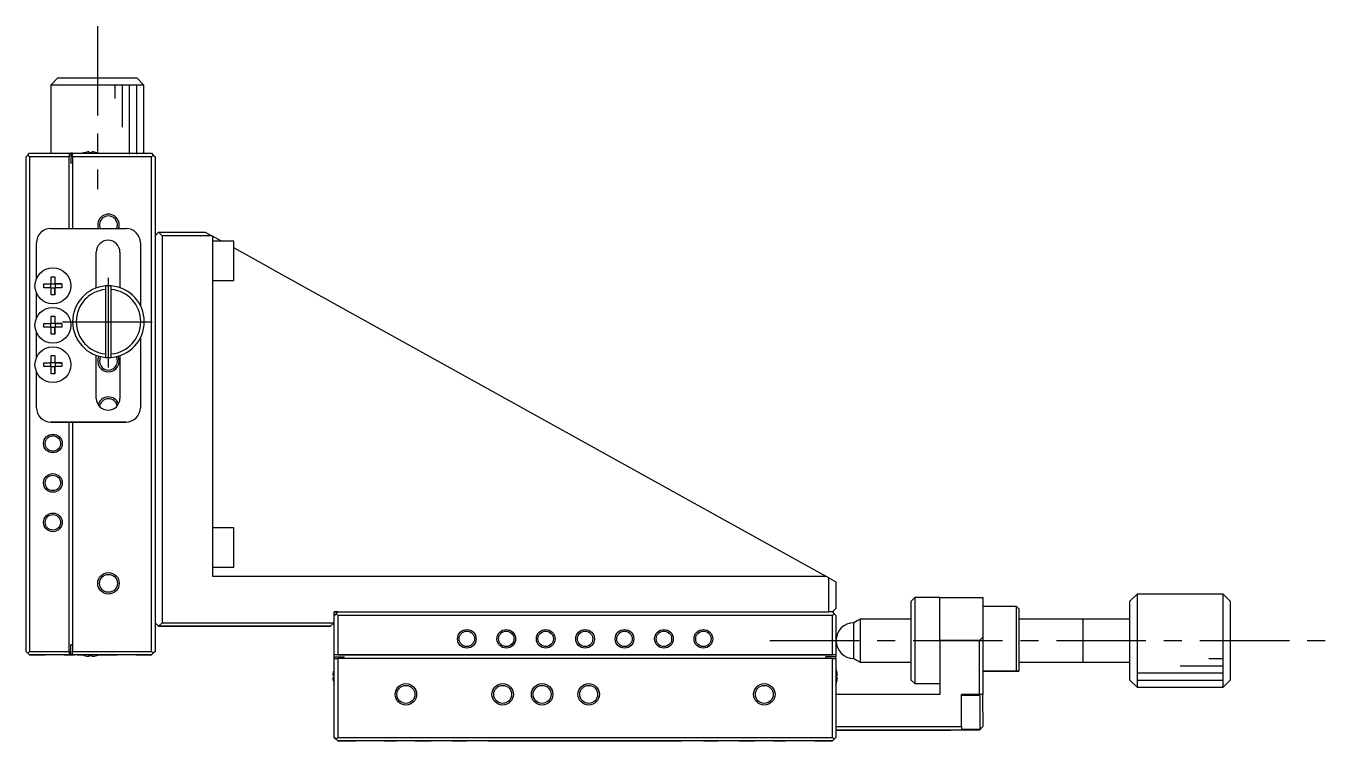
# Model space of a CAD drawing. Extents: x -260 to 382, y 37 to 524.
# Drawn here: x -259.6 to -78.1, y 237.9 to 337.6 of the extents above; entities that cross this region are included whole.
import ezdxf

# ---------------------------------------------------------------- set-up
doc = ezdxf.new("R2010")
doc.units = 0
doc.header["$LTSCALE"] = 10
doc.linetypes.add('CENTER', pattern=[2, 1.25, -0.25, 0.25, -0.25])
doc.layers.get('0').update_dxf_attribs({"linetype": 'CONTINUOUS'})
doc.layers.add('CENTER', color=1, linetype='CENTER')

msp = doc.modelspace()

# ---------------------------------------------------------------- linework, layer by layer
at = {"color": 7, "linetype": 'CONTINUOUS'}
for p, q in [((-255.179149, 330.393836), (-256.179149, 329.393836)), ((-255.179149, 330.393836), (-249.629338, 330.393836)), ((-249.629338, 330.393836), (-244.179149, 330.393836)), ((-243.179149, 329.393836), (-244.179149, 330.393836)), ((-249.620282, 329.393836), (-256.179149, 329.393836)), ((-256.179149, 329.393836), (-256.179149, 319.893836)), ((-243.179149, 329.393836), (-249.620282, 329.393836)), ((-243.179149, 319.893836), (-243.179149, 329.393836)), ((-259.629149, 319.393836), (-259.379149, 319.643836)), ((-259.379149, 319.643836), (-259.129149, 319.893836)), ((-259.129149, 319.393836), (-259.379149, 319.643836)), ((-259.129149, 319.893836), (-253.629149, 319.893836)), ((-253.629149, 319.893836), (-253.629149, 319.393836)), ((-253.629149, 319.893836), (-253.379149, 319.893836)), ((-253.379149, 319.893836), (-253.379149, 318.493836)), ((-253.129149, 319.893836), (-253.379149, 319.893836)), ((-253.129149, 319.893836), (-242.129149, 319.893836)), ((-253.129149, 319.393836), (-253.129149, 319.893836)), ((-251.515511, 319.963357), (-251.517765, 319.96798)), ((-250.809149, 319.963357), (-250.809149, 320.083695)), ((-250.449149, 319.963357), (-250.809149, 319.963357)), ((-250.449149, 320.083695), (-250.449149, 319.963357)), ((-249.740533, 319.96798), (-249.742788, 319.963357)), ((-242.129149, 319.893836), (-241.879149, 319.643836)), ((-241.879149, 319.643836), (-242.129149, 319.393836)), ((-241.879149, 319.643836), (-241.629149, 319.393836)), ((-259.629149, 250.393836), (-259.629149, 319.393836)), ((-259.129149, 319.393836), (-259.129149, 250.393836)), ((-253.629149, 319.393836), (-259.129149, 319.393836)), ((-253.629149, 309.393836), (-253.629149, 319.393836)), ((-253.129149, 318.493836), (-253.379149, 318.493836)), ((-242.129149, 319.393836), (-253.129149, 319.393836)), ((-253.129149, 319.393836), (-253.129149, 309.393836)), ((-242.129149, 250.393836), (-242.129149, 319.393836)), ((-241.629149, 319.393836), (-241.629149, 250.393836)), ((-256.179149, 309.393836), (-245.679149, 309.393836)), ((-241.129149, 308.893836), (-241.629149, 308.393836)), ((-240.629149, 308.393836), (-241.129149, 308.893836)), ((-241.129149, 308.893836), (-234.629149, 308.893836)), ((-234.629149, 308.893836), (-233.727125, 308.393836)), ((-258.179149, 302.373632), (-258.179149, 307.393836)), ((-243.679149, 307.393836), (-243.679149, 298.673638)), ((-240.629149, 308.393836), (-240.629149, 254.393836)), ((-233.727125, 308.393836), (-240.629149, 308.393836)), ((-233.629149, 308.339527), (-233.727125, 308.393836)), ((-233.629149, 308.339527), (-233.629149, 260.893836)), ((-232.37409, 307.643836), (-233.629149, 308.339527)), ((-230.629149, 307.643836), (-233.629149, 307.643836)), ((-230.629149, 302.143836), (-230.629149, 307.643836)), ((-249.829149, 301.095963), (-249.829149, 306.093836)), ((-246.529149, 306.093836), (-246.529149, 301.130923)), ((-225.629149, 303.905054), (-230.629149, 306.676599)), ((-225.629149, 303.905054), (-148.034857, 260.893836)), ((-257.137739, 301.653836), (-256.139149, 301.653836)), ((-257.137739, 301.133836), (-257.137739, 301.653836)), ((-257.137739, 301.653836), (-256.180524, 301.653836)), ((-256.180524, 301.653836), (-256.139149, 301.653836)), ((-256.180524, 301.133836), (-256.180524, 301.653836)), ((-256.139149, 302.652425), (-255.619149, 302.652425)), ((-256.139149, 301.653836), (-256.139149, 302.652425)), ((-256.139149, 301.695211), (-255.619149, 301.695211)), ((-255.619149, 302.652425), (-255.619149, 301.653836)), ((-255.619149, 302.652425), (-255.619149, 301.695211)), ((-255.619149, 301.695211), (-255.619149, 301.653836)), ((-255.619149, 301.653836), (-254.62056, 301.653836)), ((-255.619149, 301.653836), (-255.577774, 301.653836)), ((-254.62056, 301.653836), (-255.577774, 301.653836)), ((-255.577774, 301.653836), (-255.577774, 301.133836)), ((-254.62056, 301.653836), (-254.62056, 301.133836)), ((-248.529149, 301.37781), (-248.529149, 300.876023)), ((-247.729149, 300.876023), (-247.729149, 301.37781)), ((-247.729149, 291.409861), (-247.729149, 301.37781)), ((-233.629149, 302.143836), (-230.629149, 302.143836)), ((-258.179149, 296.873632), (-258.179149, 300.41404)), ((-256.139149, 301.133836), (-257.137739, 301.133836)), ((-256.139149, 300.135246), (-256.139149, 301.133836)), ((-255.619149, 301.092461), (-256.139149, 301.092461)), ((-255.619149, 300.135246), (-256.139149, 300.135246)), ((-255.619149, 301.133836), (-255.619149, 300.135246)), ((-254.62056, 301.133836), (-255.619149, 301.133836)), ((-255.619149, 301.133836), (-255.619149, 301.092461)), ((-255.619149, 300.135246), (-255.619149, 301.092461)), ((-248.529149, 300.876023), (-248.529149, 291.911649)), ((-247.729149, 291.911649), (-247.729149, 300.876023)), ((-257.137739, 296.153836), (-256.139149, 296.153836)), ((-257.137739, 295.633836), (-257.137739, 296.153836)), ((-257.137739, 296.153836), (-256.180524, 296.153836)), ((-256.180524, 296.153836), (-256.139149, 296.153836)), ((-256.180524, 295.633836), (-256.180524, 296.153836)), ((-256.139149, 297.152425), (-255.619149, 297.152425)), ((-256.139149, 296.153836), (-256.139149, 297.152425)), ((-256.139149, 296.195211), (-255.619149, 296.195211)), ((-255.619149, 297.152425), (-255.619149, 296.153836)), ((-255.619149, 297.152425), (-255.619149, 296.195211)), ((-255.619149, 296.195211), (-255.619149, 296.153836)), ((-255.619149, 296.153836), (-254.62056, 296.153836)), ((-255.619149, 296.153836), (-255.577774, 296.153836)), ((-254.62056, 296.153836), (-255.577774, 296.153836)), ((-255.577774, 296.153836), (-255.577774, 295.633836)), ((-254.62056, 296.153836), (-254.62056, 295.633836)), ((-258.179149, 291.373632), (-258.179149, 294.91404)), ((-256.139149, 295.633836), (-257.137739, 295.633836)), ((-256.139149, 294.635246), (-256.139149, 295.633836)), ((-255.619149, 295.592461), (-256.139149, 295.592461)), ((-255.619149, 294.635246), (-256.139149, 294.635246)), ((-255.619149, 295.633836), (-255.619149, 294.635246)), ((-254.62056, 295.633836), (-255.619149, 295.633836)), ((-255.619149, 295.633836), (-255.619149, 295.592461)), ((-255.619149, 294.635246), (-255.619149, 295.592461)), ((-243.679149, 294.114033), (-243.679149, 284.393836)), ((-257.137739, 290.653836), (-256.139149, 290.653836)), ((-257.137739, 290.133836), (-257.137739, 290.653836)), ((-257.137739, 290.653836), (-256.180524, 290.653836)), ((-256.180524, 290.653836), (-256.139149, 290.653836)), ((-256.180524, 290.133836), (-256.180524, 290.653836)), ((-256.139149, 291.652425), (-255.619149, 291.652425)), ((-256.139149, 290.653836), (-256.139149, 291.652425)), ((-256.139149, 290.695211), (-255.619149, 290.695211)), ((-255.619149, 291.652425), (-255.619149, 290.653836)), ((-255.619149, 291.652425), (-255.619149, 290.695211)), ((-255.619149, 290.695211), (-255.619149, 290.653836)), ((-255.619149, 290.653836), (-254.62056, 290.653836)), ((-255.619149, 290.653836), (-255.577774, 290.653836)), ((-254.62056, 290.653836), (-255.577774, 290.653836)), ((-255.577774, 290.653836), (-255.577774, 290.133836)), ((-254.62056, 290.653836), (-254.62056, 290.133836)), ((-249.829149, 285.693836), (-249.829149, 291.691708)), ((-248.529149, 291.911649), (-248.529149, 291.409861)), ((-247.729149, 291.409861), (-247.729149, 291.911649)), ((-246.529149, 291.656748), (-246.529149, 285.693836)), ((-258.179149, 284.393836), (-258.179149, 289.41404)), ((-256.139149, 290.133836), (-257.137739, 290.133836)), ((-256.139149, 289.135246), (-256.139149, 290.133836)), ((-255.619149, 290.092461), (-256.139149, 290.092461)), ((-255.619149, 289.135246), (-256.139149, 289.135246)), ((-255.619149, 290.133836), (-255.619149, 289.135246)), ((-254.62056, 290.133836), (-255.619149, 290.133836)), ((-255.619149, 290.133836), (-255.619149, 290.092461)), ((-255.619149, 289.135246), (-255.619149, 290.092461)), ((-245.679149, 282.393836), (-256.179149, 282.393836)), ((-256.179149, 282.393836), (-253.629149, 282.393836)), ((-253.629149, 282.393836), (-253.129149, 282.393836)), ((-253.629149, 250.393836), (-253.629149, 282.393836)), ((-253.129149, 282.393836), (-245.679149, 282.393836)), ((-253.129149, 282.393836), (-253.129149, 250.393836)), ((-230.629149, 267.643836), (-233.629149, 267.643836)), ((-230.629149, 262.143836), (-230.629149, 267.643836)), ((-233.629149, 262.143836), (-230.629149, 262.143836)), ((-233.629149, 260.893836), (-148.034857, 260.893836)), ((-147.629149, 260.668948), (-148.034857, 260.893836)), ((-147.629149, 255.893836), (-147.629149, 260.668948)), ((-147.629149, 260.668948), (-146.629149, 260.114639)), ((-146.629149, 260.114639), (-146.629149, 256.393836)), ((-135.629149, 257.893836), (-136.129149, 257.393836)), ((-135.629149, 257.893836), (-135.629149, 245.893836)), ((-132.129149, 257.893836), (-135.629149, 257.893836)), ((-132.129149, 257.893836), (-126.129149, 257.893836)), ((-132.129149, 251.893836), (-132.129149, 257.893836)), ((-126.129149, 257.893836), (-126.129149, 252.393836)), ((-104.629149, 258.393836), (-105.629149, 257.393836)), ((-104.629149, 258.393836), (-104.629149, 251.834968)), ((-92.629149, 258.393836), (-104.629149, 258.393836)), ((-92.629149, 245.393836), (-92.629149, 258.393836)), ((-91.629149, 257.393836), (-92.629149, 258.393836)), ((-147.129149, 255.893836), (-146.629149, 256.393836)), ((-146.629149, 256.393836), (-147.129149, 255.893836)), ((-136.129149, 246.393836), (-136.129149, 257.393836)), ((-121.429149, 256.643836), (-126.129149, 256.643836)), ((-121.429149, 247.643836), (-121.429149, 256.643836)), ((-121.129149, 256.343836), (-121.429149, 256.643836)), ((-121.129149, 256.343836), (-121.129149, 247.643836)), ((-105.629149, 251.844024), (-105.629149, 257.393836)), ((-91.629149, 257.393836), (-91.629149, 246.393836)), ((-241.629149, 254.393836), (-241.129149, 253.893836)), ((-241.129149, 253.893836), (-241.629149, 254.393836)), ((-241.129149, 253.893836), (-240.629149, 254.393836)), ((-240.629149, 254.393836), (-216.629149, 254.393836)), ((-216.629149, 254.393836), (-217.129149, 253.893836)), ((-217.129149, 253.893836), (-216.629149, 254.393836)), ((-216.629149, 255.893836), (-147.629149, 255.893836)), ((-216.629149, 254.393836), (-216.629149, 255.893836)), ((-216.129149, 255.893836), (-216.629149, 255.893836)), ((-216.629149, 255.393836), (-216.379149, 255.643836)), ((-216.629149, 249.893836), (-216.629149, 254.393836)), ((-216.379149, 255.643836), (-216.129149, 255.893836)), ((-216.379149, 255.643836), (-216.129149, 255.393836)), ((-216.129149, 255.393836), (-216.129149, 249.893836)), ((-147.129149, 255.393836), (-216.129149, 255.393836)), ((-147.129149, 255.893836), (-147.629149, 255.893836)), ((-147.129149, 255.893836), (-146.879149, 255.643836)), ((-147.129149, 255.393836), (-146.879149, 255.643836)), ((-147.129149, 249.893836), (-147.129149, 255.393836)), ((-146.879149, 255.643836), (-146.629149, 255.393836)), ((-146.629149, 255.393836), (-146.629149, 249.893836)), ((-143.696137, 254.643836), (-144.129149, 254.393836)), ((-144.129149, 251.871194), (-144.129149, 254.393836)), ((-143.263124, 254.893836), (-143.696137, 254.643836)), ((-143.263124, 254.893836), (-143.263124, 251.866666)), ((-136.129149, 254.893836), (-143.263124, 254.893836)), ((-112.129149, 254.893836), (-121.129149, 254.893836)), ((-112.129149, 254.893836), (-112.134149, 254.893836)), ((-112.129149, 251.966692), (-112.129149, 254.893841)), ((-105.629149, 254.893836), (-112.129149, 254.893836)), ((-112.124149, 254.893836), (-112.129149, 254.893836)), ((-217.129149, 253.893836), (-241.129149, 253.893836)), ((-241.129149, 253.893836), (-217.129149, 253.893836)), ((-126.629149, 251.893836), (-126.129149, 252.393836)), ((-126.129149, 252.393836), (-126.129149, 244.393836)), ((-253.129149, 251.293836), (-253.379149, 251.293836)), ((-253.379149, 249.893836), (-253.379149, 251.293836)), ((-253.129149, 251.293836), (-253.379149, 251.293836)), ((-144.129149, 249.393836), (-144.129149, 251.871194)), ((-143.263124, 251.866666), (-143.263124, 248.893836)), ((-132.129149, 251.893836), (-132.129149, 244.393836)), ((-126.629149, 251.893836), (-132.129149, 251.893836)), ((-126.629149, 244.393836), (-126.629149, 251.893836)), ((-112.129149, 251.893836), (-112.129149, 251.966692)), ((-112.129149, 251.766646), (-112.129149, 251.893836)), ((-112.129149, 248.893831), (-112.129149, 251.766646)), ((-105.629149, 246.393836), (-105.629149, 251.844024)), ((-104.629149, 251.834968), (-104.629149, 245.393836)), ((-259.379149, 250.143836), (-259.629149, 250.393836)), ((-259.629149, 250.393836), (-259.379149, 250.143836)), ((-259.279149, 250.043836), (-259.629149, 250.393836)), ((-259.629149, 250.393836), (-259.279149, 250.043836)), ((-259.379149, 250.143836), (-259.129149, 250.393836)), ((-259.129149, 249.893836), (-259.379149, 250.143836)), ((-259.379149, 250.143836), (-259.129149, 249.893836)), ((-259.129149, 250.393836), (-253.629149, 250.393836)), ((-253.629149, 249.893836), (-259.129149, 249.893836)), ((-259.129149, 249.893836), (-256.929144, 249.893836)), ((-254.329154, 249.893836), (-253.629149, 249.893836)), ((-253.879149, 249.893836), (-253.629149, 249.893836)), ((-253.879149, 249.893836), (-253.629149, 249.893836)), ((-253.629149, 250.393836), (-253.629149, 249.893836)), ((-253.379149, 249.893836), (-253.629149, 249.893836)), ((-253.629149, 249.893836), (-253.379149, 249.893836)), ((-253.129149, 249.893836), (-253.379149, 249.893836)), ((-253.379149, 249.893836), (-253.129149, 249.893836)), ((-253.129149, 250.393836), (-242.129149, 250.393836)), ((-253.129149, 249.893836), (-253.129149, 250.393836)), ((-242.129149, 249.893836), (-253.129149, 249.893836)), ((-250.579149, 249.893836), (-253.129149, 249.893836)), ((-253.129149, 249.893836), (-252.879149, 249.893836)), ((-253.129149, 249.893836), (-252.879149, 249.893836)), ((-251.742702, 249.893836), (-252.429149, 249.893836)), ((-252.429149, 249.893836), (-251.742702, 249.893836)), ((-251.517765, 249.819692), (-251.515511, 249.824314)), ((-251.517765, 249.819692), (-251.515511, 249.824314)), ((-250.809149, 249.824314), (-250.449149, 249.824314)), ((-250.809149, 249.703977), (-250.809149, 249.824314)), ((-247.829149, 249.893836), (-250.579149, 249.893836)), ((-250.449149, 249.824314), (-250.449149, 249.703977)), ((-249.742788, 249.824314), (-249.740533, 249.819692)), ((-249.742788, 249.824314), (-249.740533, 249.819692)), ((-249.515597, 249.893836), (-247.829149, 249.893836)), ((-249.515597, 249.893836), (-247.829149, 249.893836)), ((-247.629149, 249.893836), (-247.829149, 249.893836)), ((-247.829149, 249.893836), (-247.629149, 249.893836)), ((-247.829149, 249.893836), (-246.929144, 249.893836)), ((-244.329154, 249.893836), (-242.129149, 249.893836)), ((-242.129149, 250.393836), (-241.879149, 250.143836)), ((-241.879149, 250.143836), (-242.129149, 249.893836)), ((-242.129149, 249.893836), (-241.879149, 250.143836)), ((-241.629149, 250.393836), (-241.879149, 250.143836)), ((-241.629149, 250.393836), (-241.879149, 250.143836)), ((-146.629149, 249.893836), (-216.629149, 249.893836)), ((-216.129149, 249.893836), (-216.629149, 249.893836)), ((-216.629149, 249.643836), (-216.629149, 249.893836)), ((-216.629149, 249.643836), (-215.229149, 249.643836)), ((-216.629149, 249.643836), (-215.229149, 249.643836)), ((-216.629149, 249.393836), (-216.629149, 249.643836)), ((-216.629149, 238.393836), (-216.629149, 249.393836)), ((-216.629149, 249.393836), (-216.129149, 249.393836)), ((-216.129149, 249.893836), (-147.129149, 249.893836)), ((-216.129149, 249.393836), (-216.129149, 238.393836)), ((-147.129149, 249.393836), (-216.129149, 249.393836)), ((-215.629149, 249.893836), (-211.629149, 249.893836)), ((-215.629149, 249.893836), (-207.629149, 249.893836)), ((-215.229149, 249.393836), (-215.229149, 249.643836)), ((-211.629149, 249.893836), (-207.629149, 249.893836)), ((-155.629149, 249.893836), (-151.629149, 249.893836)), ((-155.629149, 249.893836), (-147.629149, 249.893836)), ((-151.629149, 249.893836), (-147.629149, 249.893836)), ((-146.629149, 249.643836), (-148.029149, 249.643836)), ((-148.029149, 249.393836), (-148.029149, 249.643836)), ((-146.629149, 249.643836), (-148.029149, 249.643836)), ((-146.629149, 249.893836), (-147.129149, 249.893836)), ((-147.129149, 238.393836), (-147.129149, 249.393836)), ((-147.129149, 249.393836), (-146.629149, 249.393836)), ((-146.629149, 249.893836), (-146.629149, 249.643836)), ((-146.629149, 249.393836), (-146.629149, 249.643836)), ((-146.629149, 249.393836), (-146.629149, 238.393836)), ((-144.129149, 249.393836), (-143.696137, 249.143836)), ((-143.696137, 249.143836), (-143.263124, 248.893836)), ((-143.263124, 248.893836), (-136.129149, 248.893836)), ((-121.129149, 248.893836), (-112.129149, 248.893836)), ((-112.134149, 248.893836), (-112.129149, 248.893836)), ((-112.129149, 248.893836), (-105.629149, 248.893836)), ((-112.129149, 248.893836), (-112.124149, 248.893836)), ((-216.819008, 247.073836), (-216.698671, 247.073836)), ((-216.819008, 247.073836), (-216.698671, 247.073836)), ((-216.703293, 247.782452), (-216.698671, 247.780197)), ((-216.703293, 247.782452), (-216.698671, 247.780197)), ((-216.698671, 247.073836), (-216.698671, 246.713836)), ((-146.559628, 247.780197), (-146.555005, 247.782452)), ((-146.559628, 247.780197), (-146.555005, 247.782452)), ((-146.559628, 247.073836), (-146.43929, 247.073836)), ((-146.559628, 246.713836), (-146.559628, 247.073836)), ((-146.43929, 247.073836), (-146.559628, 247.073836)), ((-126.129149, 247.643836), (-121.429149, 247.643836)), ((-121.429149, 247.643836), (-126.129149, 247.643836)), ((-121.129149, 247.643836), (-121.429149, 247.643836)), ((-121.429149, 247.643836), (-121.129149, 247.643836)), ((-216.698671, 246.713836), (-216.819008, 246.713836)), ((-216.698671, 246.007474), (-216.703293, 246.00522)), ((-146.43929, 246.713836), (-146.559628, 246.713836)), ((-146.555005, 246.00522), (-146.559628, 246.007474)), ((-136.129149, 246.393836), (-135.629149, 245.893836)), ((-135.629149, 245.893836), (-132.129149, 245.893836)), ((-105.629149, 246.393836), (-104.629149, 245.393836)), ((-104.629149, 245.393836), (-92.629149, 245.393836)), ((-92.629149, 245.393836), (-91.629149, 246.393836)), ((-132.129149, 244.393836), (-146.629149, 244.393836)), ((-126.629149, 244.393836), (-129.129149, 244.393836)), ((-129.129149, 239.893836), (-129.129149, 244.393836)), ((-126.129149, 244.393836), (-129.129149, 244.393836)), ((-126.529149, 244.243836), (-129.129149, 244.243836)), ((-126.129149, 244.393836), (-126.629149, 244.393836)), ((-126.529149, 239.543836), (-126.529149, 244.243836)), ((-126.129149, 241.893836), (-126.129149, 244.393836)), ((-126.129149, 241.893836), (-126.129149, 239.893836)), ((-146.629149, 239.893836), (-129.129149, 239.893836)), ((-129.129149, 239.893836), (-129.129149, 239.393836)), ((-126.629149, 239.393836), (-126.129149, 239.893836)), ((-126.129149, 239.893836), (-126.629149, 239.393836)), ((-216.379149, 238.143836), (-216.629149, 238.393836)), ((-216.629149, 238.393836), (-216.379149, 238.143836)), ((-216.129149, 238.393836), (-216.379149, 238.143836)), ((-216.379149, 238.143836), (-216.129149, 237.893836)), ((-216.379149, 238.143836), (-216.129149, 237.893836)), ((-216.129149, 238.393836), (-147.129149, 238.393836)), ((-147.129149, 237.893836), (-216.129149, 237.893836)), ((-216.129149, 237.893836), (-213.629144, 237.893836)), ((-209.629154, 237.893836), (-207.929144, 237.893836)), ((-205.329154, 237.893836), (-203.129144, 237.893836)), ((-200.129154, 237.893836), (-198.129144, 237.893836)), ((-195.129154, 237.893836), (-168.129144, 237.893836)), ((-183.629149, 237.893836), (-181.629149, 237.893836)), ((-183.629149, 237.893836), (-179.629149, 237.893836)), ((-181.629149, 237.893836), (-179.629149, 237.893836)), ((-165.129154, 237.893836), (-163.129144, 237.893836)), ((-160.129154, 237.893836), (-157.929144, 237.893836)), ((-155.329154, 237.893836), (-153.629144, 237.893836)), ((-149.629154, 237.893836), (-147.129149, 237.893836)), ((-146.879149, 238.143836), (-147.129149, 238.393836)), ((-147.129149, 237.893836), (-146.879149, 238.143836)), ((-147.129149, 237.893836), (-146.879149, 238.143836)), ((-146.629149, 238.393836), (-146.879149, 238.143836)), ((-146.879149, 238.143836), (-146.629149, 238.393836)), ((-129.129149, 239.393836), (-146.629149, 239.393836)), ((-146.629149, 239.393836), (-130.629144, 239.393836)), ((-129.129149, 239.543836), (-126.529149, 239.543836)), ((-126.629149, 239.393836), (-129.129149, 239.393836)), ((-126.629149, 239.393836), (-127.629154, 239.393836))]:
    msp.add_line(p, q, dxfattribs=at)
at = {"color": 3, "linetype": 'CONTINUOUS'}
for p, q in [((-247.179149, 327.543836), (-247.179149, 329.393836)), ((-246.179149, 323.543836), (-246.179149, 329.393836)), ((-245.179149, 319.743836), (-245.179149, 329.393836)), ((-244.179149, 319.743836), (-244.179149, 329.393836)), ((-94.629149, 249.393836), (-92.629149, 249.393836)), ((-104.629149, 247.393836), (-92.629149, 247.393836)), ((-98.629149, 248.393836), (-92.629149, 248.393836)), ((-104.629149, 246.393836), (-92.629149, 246.393836))]:
    msp.add_line(p, q, dxfattribs=at)
at = {"color": 7, "linetype": 'CONTINUOUS'}
for centre, radius in [((-255.879149, 301.393836), 2.5), ((-255.879149, 295.893836), 2.5), ((-255.879149, 290.393836), 2.5), ((-255.879149, 279.393836), 1.075), ((-255.879149, 273.893836), 1.075), ((-255.879149, 268.393836), 1.075), ((-248.129149, 259.893836), 1.25), ((-198.129149, 252.143836), 1.075), ((-192.629149, 252.143836), 1.075), ((-187.129149, 252.143836), 1.075), ((-181.629149, 252.143836), 1.075), ((-176.129149, 252.143836), 1.075), ((-170.629149, 252.143836), 1.075), ((-165.129149, 252.143836), 1.075), ((-206.629149, 244.393836), 1.25), ((-193.129149, 244.393836), 1.25), ((-187.629149, 244.393836), 1.25), ((-181.129149, 244.393836), 1.25), ((-156.629149, 244.393836), 1.25)]:
    msp.add_circle(centre, radius, dxfattribs=at)
at = {"color": 3, "linetype": 'CONTINUOUS'}
for centre, radius in [((-255.879149, 279.393836), 1.3), ((-255.879149, 273.893836), 1.3), ((-255.879149, 268.393836), 1.3), ((-248.129149, 259.893836), 1.5), ((-198.129149, 252.143836), 1.3), ((-192.629149, 252.143836), 1.3), ((-187.129149, 252.143836), 1.3), ((-181.629149, 252.143836), 1.3), ((-176.129149, 252.143836), 1.3), ((-170.629149, 252.143836), 1.3), ((-165.129149, 252.143836), 1.3), ((-206.629149, 244.393836), 1.5), ((-193.129149, 244.393836), 1.5), ((-187.629149, 244.393836), 1.5), ((-181.129149, 244.393836), 1.5), ((-156.629149, 244.393836), 1.5)]:
    msp.add_circle(centre, radius, dxfattribs=at)
at = {"color": 7, "linetype": 'CONTINUOUS'}
for centre, radius, start, end in [((-250.629149, 316.893836), 3.2, 106.122533, 110.364137), ((-250.629149, 316.893836), 3.194933, 93.229709, 106.106712), ((-250.629149, 316.893836), 3.194933, 73.893288, 86.770291), ((-250.629149, 316.893836), 3.2, 69.635865, 73.877467), ((-248.129149, 309.893836), 1.25, 336.421822, 203.578178), ((-256.179149, 307.393836), 2, 90, 180), ((-245.679149, 307.393836), 2, 0, 90), ((-248.179149, 306.093836), 1.65, 0, 180), ((-248.129149, 296.393836), 5, 94.588566, 265.411434), ((-248.129149, 296.393836), 5, 85.411434, 94.588566), ((-248.129149, 296.393836), 5, 274.588566, 85.411434), ((-248.129149, 296.393836), 4.5, 95.099689, 264.900311), ((-248.129149, 296.393836), 4.5, 275.099689, 84.900311), ((-248.129149, 290.893836), 1.25, 150.300272, 270), ((-248.129149, 296.393836), 5, 265.411434, 274.588566), ((-248.129149, 290.893836), 1.25, 270, 29.699728), ((-248.179149, 285.693836), 1.65, 180, 0), ((-248.129149, 284.393836), 1.25, 11.625779, 172.779417), ((-256.179149, 284.393836), 2, 180, 270), ((-245.679149, 284.393836), 2, 270, 0), ((-144.129149, 251.893836), 2.5, 90, 180), ((-144.129149, 251.893836), 2.5, 180, 270), ((-250.629149, 252.893836), 3.2, 249.635867, 253.877467), ((-250.629149, 252.893836), 3.194933, 253.893288, 266.770291), ((-250.629149, 252.893836), 3.194933, 273.229709, 286.106712), ((-250.629149, 252.893836), 3.2, 286.122533, 290.364133), ((-213.629149, 246.893836), 3.194933, 163.893288, 176.770291), ((-213.629149, 246.893836), 3.2, 159.635865, 163.877467), ((-149.629149, 246.893836), 3.2, 16.122533, 20.364135), ((-149.629149, 246.893836), 3.194933, 3.229709, 16.106712), ((-213.629149, 246.893836), 3.194933, 183.229709, 196.106712), ((-213.629149, 246.893836), 3.2, 196.122533, 200.364135), ((-149.629149, 246.893836), 3.2, 339.635865, 343.877467), ((-149.629149, 246.893836), 3.194933, 343.893288, 356.770291)]:
    msp.add_arc(centre, radius, start, end, dxfattribs=at)
at = {"color": 3, "linetype": 'CONTINUOUS'}
for centre, start, end in [((-248.129149, 309.893836), 340.528779, 199.471221), ((-248.129149, 290.893836), 152.964308, 270), ((-248.129149, 290.893836), 270, 27.035692), ((-248.129149, 284.393836), 20.417947, 163.987249)]:
    msp.add_arc(centre, 1.5, start, end, dxfattribs=at)
at = {"layer": 'CENTER', "color": 1, "linetype": 'CENTER'}
for p, q in [((-249.679149, 337.643836), (-249.679149, 314.893836)), ((-248.129149, 289.993836), (-248.129149, 302.793836)), ((-254.529149, 296.393836), (-241.729149, 296.393836)), ((-155.879149, 251.893836), (-78.129149, 251.893836))]:
    msp.add_line(p, q, dxfattribs=at)

doc.saveas('drawing.dxf')
